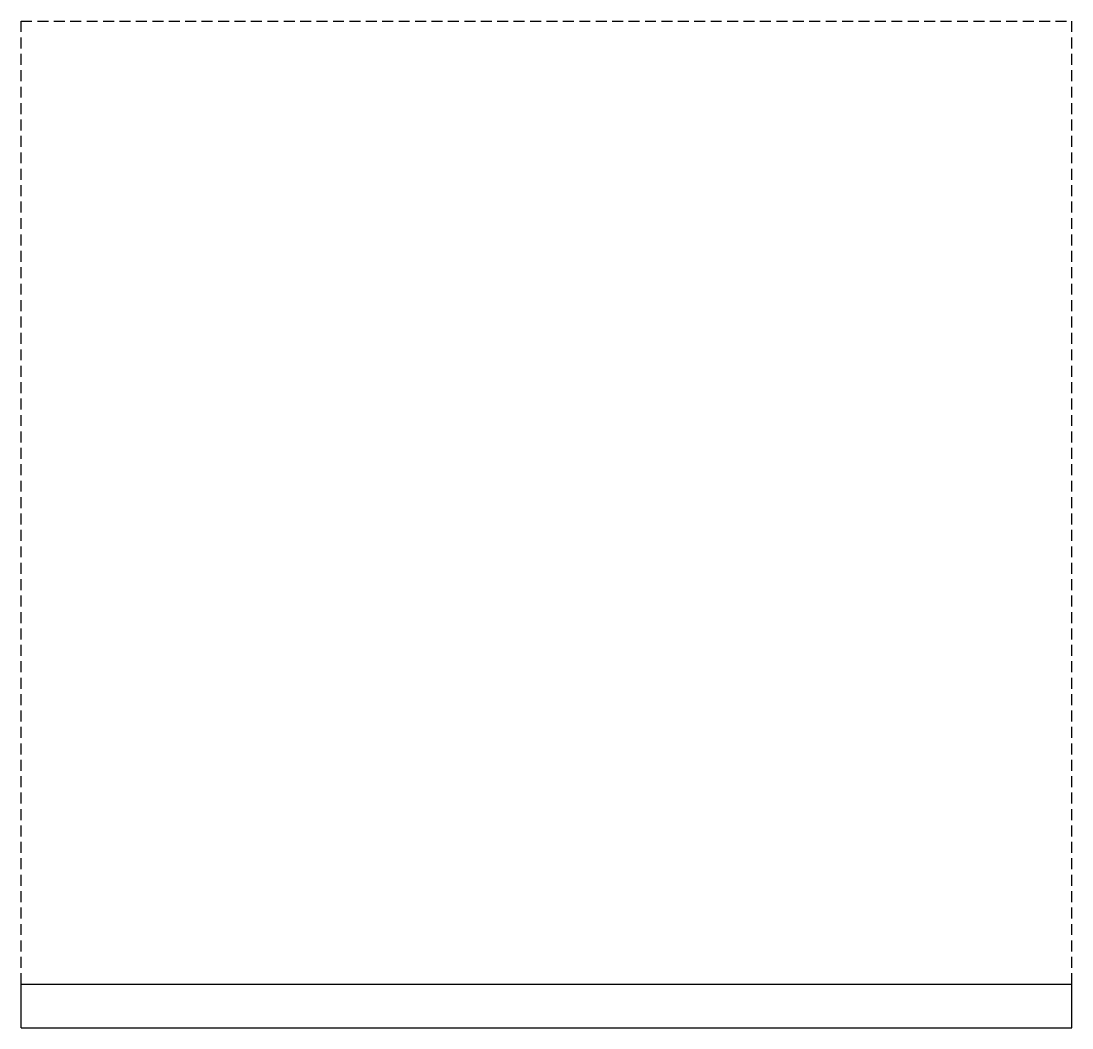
# Model space of a CAD drawing. Extents: x 421.2 to 445.2, y 237.3 to 260.3.
import ezdxf

# ---------------------------------------------------------------- set-up
doc = ezdxf.new("R2010")
doc.units = 0
doc.header["$MEASUREMENT"] = 0
doc.linetypes.add('HIDDEN', pattern=[0.375, 0.25, -0.125])
doc.layers.get('0').update_dxf_attribs({"linetype": 'CONTINUOUS'})

# ---------------------------------------------------------------- blocks, each defined once
blk = doc.blocks.new('DISHWASHER')
at = {"linetype": 'HIDDEN'}
for p, q in [((-12, 22), (12, 22)), ((-12, 0), (-12, 22)), ((12, 0), (12, 22))]:
    blk.add_line(p, q, dxfattribs=at)
at = {"linetype": 'Continuous'}
for p, q in [((-12, 0), (12, 0)), ((-12, -1), (-12, 0)), ((12, -1), (12, 0)), ((-12, -1), (12, -1))]:
    blk.add_line(p, q, dxfattribs=at)

msp = doc.modelspace()

# ---------------------------------------------------------------- block references
msp.add_blockref('DISHWASHER', (433.158, 238.334))

doc.saveas('drawing.dxf')
